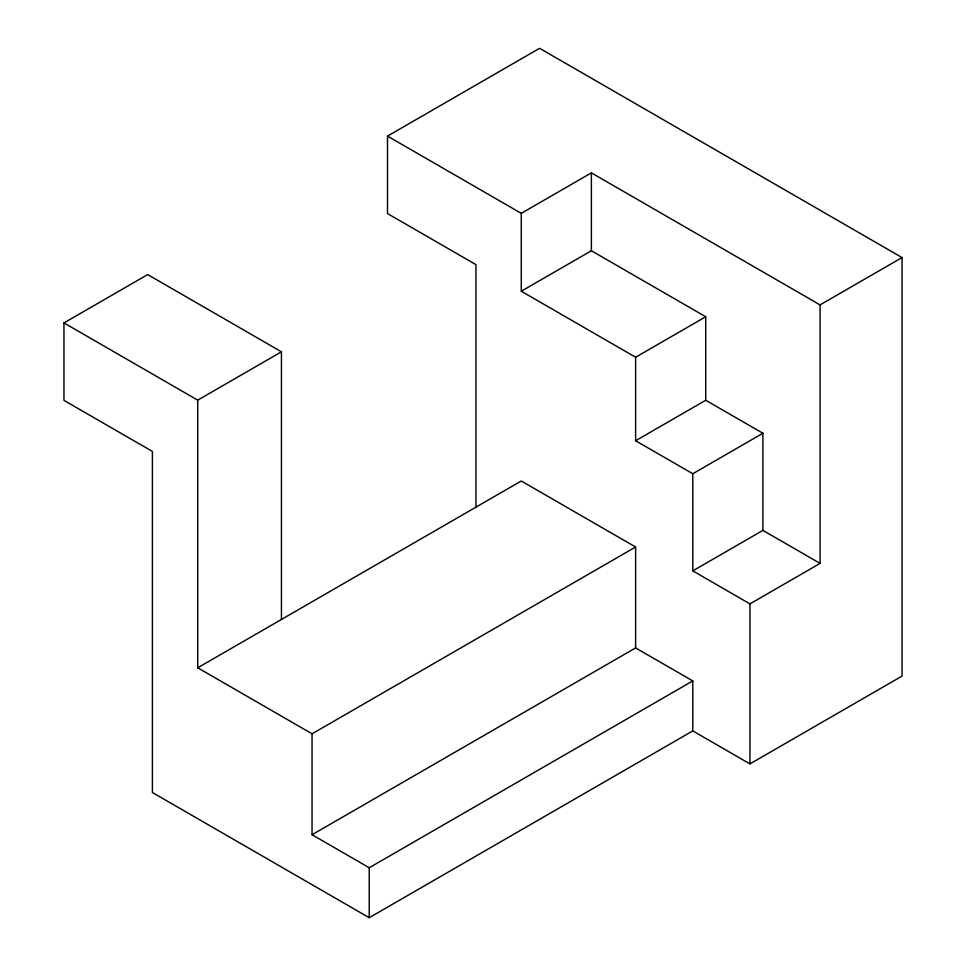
<?xml version="1.0" encoding="UTF-8"?>
<svg xmlns="http://www.w3.org/2000/svg" width="966" height="966" viewBox="0 0 966 966"><rect width="100%" height="100%" fill="white"/><g stroke="black" fill="none" stroke-linecap="round" stroke-linejoin="round"><path stroke-width="1.45" d="M475.96 507.621L475.96 264.636L387.499 213.558L387.499 136.109L539.596 48.3L902.051 257.56L902.051 676.091L749.954 763.901L692.791 730.9L369.229 917.7L152.411 792.518L152.411 451.436L63.949 400.359L63.949 322.922L147.677 274.573L281.444 351.805L281.444 619.46M63.949 322.922L197.716 400.153L281.444 351.805M387.499 136.109L521.278 213.341L591.385 172.866L820.074 304.894L902.051 257.56M521.278 291.225L591.385 250.749L705.735 316.763L705.735 400.262L635.616 440.738L635.616 357.239L521.278 291.225L521.278 213.341M635.616 357.239L705.735 316.763M197.716 400.153L197.716 667.796L521.278 480.996L635.616 547.01L635.616 647.932L312.054 834.733L312.054 733.81L635.616 547.01M692.791 473.751L762.899 433.263L762.899 530.394L692.791 570.87L692.791 473.751L635.616 440.738M692.791 570.87L749.954 603.883L820.074 563.395L820.074 304.894M312.054 834.733L369.229 867.746L692.791 680.933L692.791 730.9M705.735 400.262L762.899 433.263M762.899 530.394L820.074 563.395M635.616 647.932L692.791 680.933M197.716 667.796L312.054 733.81M749.954 603.883L749.954 763.901M591.385 172.866L591.385 250.749M369.229 867.746L369.229 917.7"/></g></svg>
